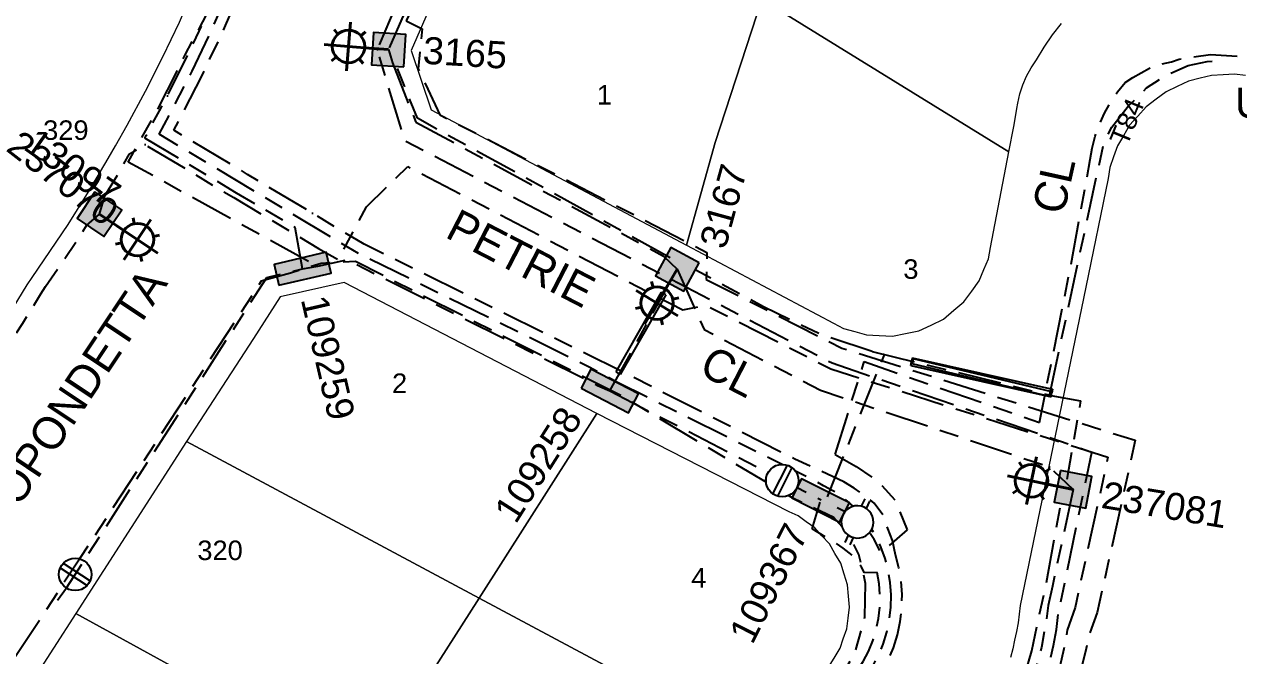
# Model space of a CAD drawing. Header units: metres. Extents: x -1 to 596445, y -2 to 12531291.
# Drawn here: x 297971 to 298083.1, y 6265616.6 to 6265674.9 of the extents above; entities that cross this region are included whole.
import ezdxf
from ezdxf.enums import TextEntityAlignment as Align

# ---------------------------------------------------------------- set-up
doc = ezdxf.new("R2010")
doc.units = ezdxf.units.M
doc.linetypes.add('Cable Exist UG', pattern=[8.2, 4, -1.2, 1.8, -1.2])
doc.layers.get('0').update_dxf_attribs({"color": 6})
doc.layers.add('Cadastre Land Parcels_SP_EXT', color=9, linetype='Continuous', lineweight=5)
for name, color, linetype in [('Equip_LV_EXT', 7, 'Continuous'), ('Equip_SP_SL_EXT', 7, 'Continuous'), ('Mains_HV_EXT', 7, 'Continuous'), ('Mains_LV_EXT', 7, 'Continuous'), ('Mains_SL_EXT', 7, 'Continuous'), ('Notes', 7, 'Continuous'), ('Notes_SP_MISC', 7, 'Continuous'), ('SupportsUG_SP_LV_EXT', 7, 'Continuous'), ('SupportsUG_SP_LV_SL_EXT', 7, 'Continuous'), ('UG_Details_SP_MISC', 7, 'Continuous')]:
    doc.layers.add(name, color=color, linetype=linetype)
doc.styles.add('COLUMN_LABEL', font='arial.ttf')
doc.styles.add('iecARIAL', font='arial.ttf', dxfattribs={"height": 2})
doc.styles.add('ITALICT', font='ITALICT')
doc.styles.add('POLE_LABEL', font='arial.ttf')
doc.styles.get("Standard").update_dxf_attribs({"font": 'arial.ttf'})
doc.linetypes.add('Cable New UG', pattern='A,7,-0.25,["x",Standard,S=2,R=0,X=0.2,Y=-0.8],-2.1', length=9.35)

# ---------------------------------------------------------------- blocks, each defined once
blk = doc.blocks.new('COLUMN_EXT')
blk.add_hatch(color=256).paths.add_polyline_path([(-1.49, 1.48), (-1.49, -1.49), (1.48, -1.49), (1.48, 1.48)])
blk.add_lwpolyline([(-1.49, -1.49), (1.48, -1.49), (1.48, 1.48), (-1.49, 1.48)], close=True)
for tag, height, style, flags, p in [('ASSET_NUM', 2.5, 'COLUMN_LABEL', 8, (2, 2)), ('STRUCTURE_PLANT_NUMBER', 0.2, 'POLE_LABEL', 9, (1.81, 0.03)), ('STREET_CODE', 0.2, 'COLUMN_LABEL', 9, (1.81, -0.2))]:
    blk.add_attdef(tag, text='', height=height, dxfattribs=dict(style=style, flags=flags)).set_placement(p, align=Align.MIDDLE_LEFT)
at = {"flags": 9}
for tag, p in [('COLUMN_TYPE', (1.81, -0.4)), ('OWNED_BY', (1.81, -0.6)), ('STATE', (1.81, -0.8)), ('USAGE', (1.81, -1)), ('LEGEND', (1.81, -1.2)), ('STREETNAME', (1.81, -1.6)), ('SUBURB', (1.81, -1.8)), ('LOCATION', (1.81, -1.4)), ('NOTES', (1.81, -2))]:
    blk.add_attdef(tag, text='', height=0.2, dxfattribs=at).set_placement(p, align=Align.MIDDLE_LEFT)
at = {"flags": 1}
blk.add_attdef('Z', (1.81, -2.35), '', height=0.2, dxfattribs=at)
blk = doc.blocks.new('PILLAR_EXT')
blk.add_hatch(color=256).paths.add_polyline_path([(-2.475, 0.99), (-2.475, -0.99), (2.475, -0.99), (2.475, 0.99)])
blk.add_lwpolyline([(-2.475, -0.99), (2.475, -0.99), (2.475, 0.99), (-2.475, 0.99)], close=True)
at = {"style": 'iecARIAL', "flags": 8}
blk.add_attdef('ASSET_NUM', (1.5, 3.5), '', height=2.5, dxfattribs=at)
for tag, p, flags in [('OWNED_BY', (0, -0.2), 9), ('STATE', (0, -0.4), 9), ('SUPPORT_TYPE', (0, -0.6), 9), ('USAGE', (0, -0.8), 9), ('LEGEND', (0, -1), 9), ('LOCATION', (0, -1.2), 9), ('STREETNAME', (0, -1.8), 9), ('SUBURB', (0, -2), 1), ('NOTES', (0, -1.4), 9), ('PARENT', (0, -1.6), 9)]:
    blk.add_attdef(tag, p, '', height=0.2, dxfattribs=dict(flags=flags))
blk = doc.blocks.new('*U183')
at = {"lineweight": 40}
for p, q in [((-3.88, -1.96), (-3.53, 2.53)), ((-5.04, 1.86), (-4.68, 1.43)), ((-2.14, 1.63), (-2.56, 1.26)), ((-1.46, 0.11), (-5.95, 0.46)), ((0, 0), (-2.21, 0.17)), ((-5.27, -1.05), (-4.84, -0.69)), ((-2.36, -1.28), (-2.73, -0.85))]:
    blk.add_line(p, q, dxfattribs=at)
blk.add_circle((-3.7, 0.29), 1.5, dxfattribs=at)
at = {"style": 'iecARIAL', "flags": 8}
blk.add_attdef('ASSET_NUM', (1.5, 1.5), '', height=2.5, dxfattribs=at)
for tag, p, height, flags in [('CONSTRUCTED_VOLTAGE', (0.98, -0.65), 0.2, 9), ('CONTROL_TYPE', (0.98, -0.85), 0.2, 9), ('LANTERN_PURPOSE', (0.98, -1.05), 0.2, 9), ('LANTERN_TYPE', (0.98, -1.25), 0.2, 9), ('LNUMBER', (2.18, -3.25), 2.5, 8), ('OPERATING_VOLTAGE', (0.98, -1.65), 0.2, 9), ('ORIENTATION', (0.98, -1.85), 0.2, 9), ('OWNED_BY', (0.98, -2.05), 0.2, 9), ('STATE', (0.98, -2.25), 0.2, 9), ('NO_PHASES', (0.98, -1.45), 0.2, 9), ('USAGE', (0.98, -2.45), 0.2, 9), ('CEXIST', (0.98, -2.65), 0.2, 9), ('CNEW', (0.98, -2.85), 0.2, 9), ('CNUMBER', (0.98, -3.05), 0.2, 9), ('CREMOVE', (0.98, -3.25), 0.2, 9), ('CREPLACE', (0.98, -3.45), 0.2, 9), ('LKINGHEIGHT', (0.98, -3.65), 0.2, 9), ('LBRACKET', (0.98, -3.85), 0.2, 9), ('LBRACKETVOCAB', (0.98, -4.05), 0.2, 9), ('LCATEGORY', (0.98, -4.25), 0.2, 9), ('LCHARGE1', (0.98, -4.45), 0.2, 9), ('LCHARGE1PERCENT', (0.98, -4.65), 0.2, 9), ('LCHARGE2', (0.98, -4.85), 0.2, 9), ('LCHARGE2PERCENT', (0.98, -5.05), 0.2, 9), ('LCHARGE3', (0.98, -5.25), 0.2, 9), ('LCHARGE3PERCENT', (0.98, -5.45), 0.2, 9), ('LEXIST', (0.98, -5.65), 0.2, 9), ('LLAMP', (0.98, -5.85), 0.2, 9), ('LLAMPVOCAB', (0.98, -6.05), 0.2, 9), ('LMAST', (0.98, -6.25), 0.2, 9), ('LMASTVOCAB', (0.98, -6.45), 0.2, 9), ('LNEW', (0.98, -6.65), 0.2, 9), ('LANTNUMBER', (0.98, -6.85), 0.2, 9), ('LOUTREACH', (0.98, -7.25), 0.2, 9), ('LOUTREACHVOCAB', (0.98, -7.45), 0.2, 9), ('LRATECODE', (0.98, -7.65), 0.2, 9), ('LREMOVE', (0.98, -7.85), 0.2, 9), ('LREPLACE', (0.98, -8.05), 0.2, 9), ('LTYPE', (0.98, -8.25), 0.2, 9), ('LTYPEVOCAB', (0.98, -8.45), 0.2, 9), ('LEGEND', (0.98, -8.65), 0.2, 9), ('LOCATION', (0.98, -8.85), 0.2, 9), ('NOTES', (0.98, -9.05), 0.2, 9), ('STREETNAME', (0.98, -9.25), 0.2, 9), ('SUBURB', (0.98, -9.45), 0.2, 1)]:
    blk.add_attdef(tag, p, '', height=height, dxfattribs=dict(flags=flags))
blk = doc.blocks.new('*U182')
at = {"lineweight": 40}
for p, q in [((0, 0), (-1.1, -1.84)), ((-2.37, -1.12), (-2.23, -1.67)), ((0.06, -4.28), (-3.8, -1.97)), ((-0.71, -1.19), (-3.02, -5.05)), ((0.13, -2.62), (-0.41, -2.76)), ((-3.87, -3.62), (-3.32, -3.49)), ((-1.37, -5.12), (-1.5, -4.58))]:
    blk.add_line(p, q, dxfattribs=at)
blk.add_circle((-1.87, -3.12), 1.5, dxfattribs=at)
at = {"style": 'iecARIAL', "flags": 8}
blk.add_attdef('ASSET_NUM', (1.5, 1.5), '', height=2.5, dxfattribs=at)
for tag, p, height, flags in [('CONSTRUCTED_VOLTAGE', (0.98, -0.65), 0.2, 9), ('CONTROL_TYPE', (0.98, -0.85), 0.2, 9), ('LANTERN_PURPOSE', (0.98, -1.05), 0.2, 9), ('LANTERN_TYPE', (0.98, -1.25), 0.2, 9), ('LNUMBER', (2.18, -3.25), 2.5, 8), ('OPERATING_VOLTAGE', (0.98, -1.65), 0.2, 9), ('ORIENTATION', (0.98, -1.85), 0.2, 9), ('OWNED_BY', (0.98, -2.05), 0.2, 9), ('STATE', (0.98, -2.25), 0.2, 9), ('NO_PHASES', (0.98, -1.45), 0.2, 9), ('USAGE', (0.98, -2.45), 0.2, 9), ('CEXIST', (0.98, -2.65), 0.2, 9), ('CNEW', (0.98, -2.85), 0.2, 9), ('CNUMBER', (0.98, -3.05), 0.2, 9), ('CREMOVE', (0.98, -3.25), 0.2, 9), ('CREPLACE', (0.98, -3.45), 0.2, 9), ('LKINGHEIGHT', (0.98, -3.65), 0.2, 9), ('LBRACKET', (0.98, -3.85), 0.2, 9), ('LBRACKETVOCAB', (0.98, -4.05), 0.2, 9), ('LCATEGORY', (0.98, -4.25), 0.2, 9), ('LCHARGE1', (0.98, -4.45), 0.2, 9), ('LCHARGE1PERCENT', (0.98, -4.65), 0.2, 9), ('LCHARGE2', (0.98, -4.85), 0.2, 9), ('LCHARGE2PERCENT', (0.98, -5.05), 0.2, 9), ('LCHARGE3', (0.98, -5.25), 0.2, 9), ('LCHARGE3PERCENT', (0.98, -5.45), 0.2, 9), ('LEXIST', (0.98, -5.65), 0.2, 9), ('LLAMP', (0.98, -5.85), 0.2, 9), ('LLAMPVOCAB', (0.98, -6.05), 0.2, 9), ('LMAST', (0.98, -6.25), 0.2, 9), ('LMASTVOCAB', (0.98, -6.45), 0.2, 9), ('LNEW', (0.98, -6.65), 0.2, 9), ('LANTNUMBER', (0.98, -6.85), 0.2, 9), ('LOUTREACH', (0.98, -7.25), 0.2, 9), ('LOUTREACHVOCAB', (0.98, -7.45), 0.2, 9), ('LRATECODE', (0.98, -7.65), 0.2, 9), ('LREMOVE', (0.98, -7.85), 0.2, 9), ('LREPLACE', (0.98, -8.05), 0.2, 9), ('LTYPE', (0.98, -8.25), 0.2, 9), ('LTYPEVOCAB', (0.98, -8.45), 0.2, 9), ('LEGEND', (0.98, -8.65), 0.2, 9), ('LOCATION', (0.98, -8.85), 0.2, 9), ('NOTES', (0.98, -9.05), 0.2, 9), ('STREETNAME', (0.98, -9.25), 0.2, 9), ('SUBURB', (0.98, -9.45), 0.2, 1)]:
    blk.add_attdef(tag, p, '', height=height, dxfattribs=dict(flags=flags))
blk = doc.blocks.new('*U176')
at = {"lineweight": 40}
for p, q in [((0, 0), (-0.03, -2.43)), ((-0.02, -1.68), (-0.07, -6.18)), ((-1.49, -2.45), (-1.09, -2.85)), ((1.43, -2.49), (1.03, -2.88)), ((2.2, -3.95), (-2.3, -3.9)), ((-1.52, -5.37), (-1.12, -4.98)), ((1.39, -5.4), (1, -5))]:
    blk.add_line(p, q, dxfattribs=at)
blk.add_circle((-0.05, -3.93), 1.5, dxfattribs=at)
at = {"style": 'iecARIAL', "flags": 8}
blk.add_attdef('ASSET_NUM', (1.5, 1.5), '', height=2.5, dxfattribs=at)
for tag, p, height, flags in [('CONSTRUCTED_VOLTAGE', (0.98, -0.65), 0.2, 9), ('CONTROL_TYPE', (0.98, -0.85), 0.2, 9), ('LANTERN_PURPOSE', (0.98, -1.05), 0.2, 9), ('LANTERN_TYPE', (0.98, -1.25), 0.2, 9), ('LNUMBER', (2.18, -3.25), 2.5, 8), ('OPERATING_VOLTAGE', (0.98, -1.65), 0.2, 9), ('ORIENTATION', (0.98, -1.85), 0.2, 9), ('OWNED_BY', (0.98, -2.05), 0.2, 9), ('STATE', (0.98, -2.25), 0.2, 9), ('NO_PHASES', (0.98, -1.45), 0.2, 9), ('USAGE', (0.98, -2.45), 0.2, 9), ('CEXIST', (0.98, -2.65), 0.2, 9), ('CNEW', (0.98, -2.85), 0.2, 9), ('CNUMBER', (0.98, -3.05), 0.2, 9), ('CREMOVE', (0.98, -3.25), 0.2, 9), ('CREPLACE', (0.98, -3.45), 0.2, 9), ('LKINGHEIGHT', (0.98, -3.65), 0.2, 9), ('LBRACKET', (0.98, -3.85), 0.2, 9), ('LBRACKETVOCAB', (0.98, -4.05), 0.2, 9), ('LCATEGORY', (0.98, -4.25), 0.2, 9), ('LCHARGE1', (0.98, -4.45), 0.2, 9), ('LCHARGE1PERCENT', (0.98, -4.65), 0.2, 9), ('LCHARGE2', (0.98, -4.85), 0.2, 9), ('LCHARGE2PERCENT', (0.98, -5.05), 0.2, 9), ('LCHARGE3', (0.98, -5.25), 0.2, 9), ('LCHARGE3PERCENT', (0.98, -5.45), 0.2, 9), ('LEXIST', (0.98, -5.65), 0.2, 9), ('LLAMP', (0.98, -5.85), 0.2, 9), ('LLAMPVOCAB', (0.98, -6.05), 0.2, 9), ('LMAST', (0.98, -6.25), 0.2, 9), ('LMASTVOCAB', (0.98, -6.45), 0.2, 9), ('LNEW', (0.98, -6.65), 0.2, 9), ('LANTNUMBER', (0.98, -6.85), 0.2, 9), ('LOUTREACH', (0.98, -7.25), 0.2, 9), ('LOUTREACHVOCAB', (0.98, -7.45), 0.2, 9), ('LRATECODE', (0.98, -7.65), 0.2, 9), ('LREMOVE', (0.98, -7.85), 0.2, 9), ('LREPLACE', (0.98, -8.05), 0.2, 9), ('LTYPE', (0.98, -8.25), 0.2, 9), ('LTYPEVOCAB', (0.98, -8.45), 0.2, 9), ('LEGEND', (0.98, -8.65), 0.2, 9), ('LOCATION', (0.98, -8.85), 0.2, 9), ('NOTES', (0.98, -9.05), 0.2, 9), ('STREETNAME', (0.98, -9.25), 0.2, 9), ('SUBURB', (0.98, -9.45), 0.2, 1)]:
    blk.add_attdef(tag, p, '', height=height, dxfattribs=dict(flags=flags))
blk = doc.blocks.new('SL_LANTERN_EXT')
at = {"lineweight": 40}
for p, q in [((-1.46, 5.68), (-1.06, 5.28)), ((0, 1.97), (0, 6.47)), ((1.46, 5.68), (1.06, 5.28)), ((-2.25, 4.22), (2.25, 4.22)), ((-1.46, 2.76), (-1.06, 3.16)), ((0, 0), (0, 2.72)), ((1.46, 2.76), (1.06, 3.16))]:
    blk.add_line(p, q, dxfattribs=at)
blk.add_circle((0, 4.22), 1.5, dxfattribs=at)
at = {"style": 'iecARIAL', "flags": 8}
blk.add_attdef('ASSET_NUM', (1.5, 1.5), '', height=2.5, dxfattribs=at)
for tag, p, height, flags in [('CONSTRUCTED_VOLTAGE', (0.98, -0.65), 0.2, 9), ('CONTROL_TYPE', (0.98, -0.85), 0.2, 9), ('LANTERN_PURPOSE', (0.98, -1.05), 0.2, 9), ('LANTERN_TYPE', (0.98, -1.25), 0.2, 9), ('LNUMBER', (2.18, -3.25), 2.5, 8), ('OPERATING_VOLTAGE', (0.98, -1.65), 0.2, 9), ('ORIENTATION', (0.98, -1.85), 0.2, 9), ('OWNED_BY', (0.98, -2.05), 0.2, 9), ('STATE', (0.98, -2.25), 0.2, 9), ('NO_PHASES', (0.98, -1.45), 0.2, 9), ('USAGE', (0.98, -2.45), 0.2, 9), ('CEXIST', (0.98, -2.65), 0.2, 9), ('CNEW', (0.98, -2.85), 0.2, 9), ('CNUMBER', (0.98, -3.05), 0.2, 9), ('CREMOVE', (0.98, -3.25), 0.2, 9), ('CREPLACE', (0.98, -3.45), 0.2, 9), ('LKINGHEIGHT', (0.98, -3.65), 0.2, 9), ('LBRACKET', (0.98, -3.85), 0.2, 9), ('LBRACKETVOCAB', (0.98, -4.05), 0.2, 9), ('LCATEGORY', (0.98, -4.25), 0.2, 9), ('LCHARGE1', (0.98, -4.45), 0.2, 9), ('LCHARGE1PERCENT', (0.98, -4.65), 0.2, 9), ('LCHARGE2', (0.98, -4.85), 0.2, 9), ('LCHARGE2PERCENT', (0.98, -5.05), 0.2, 9), ('LCHARGE3', (0.98, -5.25), 0.2, 9), ('LCHARGE3PERCENT', (0.98, -5.45), 0.2, 9), ('LEXIST', (0.98, -5.65), 0.2, 9), ('LLAMP', (0.98, -5.85), 0.2, 9), ('LLAMPVOCAB', (0.98, -6.05), 0.2, 9), ('LMAST', (0.98, -6.25), 0.2, 9), ('LMASTVOCAB', (0.98, -6.45), 0.2, 9), ('LNEW', (0.98, -6.65), 0.2, 9), ('LANTNUMBER', (0.98, -6.85), 0.2, 9), ('LOUTREACH', (0.98, -7.25), 0.2, 9), ('LOUTREACHVOCAB', (0.98, -7.45), 0.2, 9), ('LRATECODE', (0.98, -7.65), 0.2, 9), ('LREMOVE', (0.98, -7.85), 0.2, 9), ('LREPLACE', (0.98, -8.05), 0.2, 9), ('LTYPE', (0.98, -8.25), 0.2, 9), ('LTYPEVOCAB', (0.98, -8.45), 0.2, 9), ('LEGEND', (0.98, -8.65), 0.2, 9), ('LOCATION', (0.98, -8.85), 0.2, 9), ('NOTES', (0.98, -9.05), 0.2, 9), ('STREETNAME', (0.98, -9.25), 0.2, 9), ('SUBURB', (0.98, -9.45), 0.2, 1)]:
    blk.add_attdef(tag, p, '', height=height, dxfattribs=dict(flags=flags))
blk = doc.blocks.new('LV_UG_LINKS_OPEN_EXT')
blk.add_wipeout([(-0.25, 1.47), (-0.43, 1.43), (-0.61, 1.36), (-0.77, 1.28), (-0.93, 1.17), (-1.07, 1.05), (-1.19, 0.9), (-1.29, 0.75), (-1.38, 0.58), (-1.44, 0.4), (-1.48, 0.22), (-1.49, 0.03), (-1.49, -0.16), (-1.45, -0.34), (-1.4, -0.52), (-1.32, -0.69), (-1.23, -0.85), (-1.11, -1), (-0.98, -1.13), (-0.83, -1.24), (-0.66, -1.34), (-0.49, -1.41), (-0.31, -1.46), (-0.13, -1.49), (0.06, -1.49), (0.25, -1.47), (0.43, -1.43), (0.61, -1.36), (0.77, -1.28), (0.93, -1.17), (1.07, -1.05), (1.19, -0.9), (1.29, -0.75), (1.38, -0.58), (1.44, -0.4), (1.48, -0.22), (1.49, -0.03), (1.49, 0.16), (1.45, 0.34), (1.4, 0.52), (1.32, 0.69), (1.23, 0.85), (1.11, 1), (0.98, 1.13), (0.83, 1.24), (0.66, 1.34), (0.49, 1.41), (0.31, 1.46), (0.13, 1.49), (-0.06, 1.49)])
for p, q in [((-0.25, 1.47), (-0.25, 2.22)), ((0.25, 1.47), (0.25, 2.22)), ((-0.25, -1.47), (-0.25, -2.22)), ((0.25, -1.47), (0.25, -2.22))]:
    blk.add_line(p, q)
blk.add_lwpolyline([(0, -1.49, 1), (0, 1.49, 1)], format="xyb", close=True)
at = {"flags": 9}
for tag, p in [('ACTUAL_STATUS', (0, 0)), ('CONSTRUCTED_VOLTAGE', (0, -0.2)), ('OPERATING_VOLTAGE', (0, -0.6)), ('ORIENTATION', (0, -0.8)), ('STATE', (0, -1)), ('SWITCH_TYPE', (0, -1.2)), ('NO_PHASES', (0, -0.4)), ('USAGE', (0, -1.4)), ('NOTES', (0, -1.6))]:
    blk.add_attdef(tag, text='', height=0.2, dxfattribs=at).set_placement(p, align=Align.MIDDLE_LEFT)
at = {"flags": 1}
blk.add_attdef('Z', (0, 0), '', height=0.2, dxfattribs=at)
blk = doc.blocks.new('LV_UG_LINKS_CLOSED_EXT')
blk.add_wipeout([(-1.06, 1.06), (-1.18, 0.92), (-1.29, 0.76), (-1.37, 0.59), (-1.43, 0.42), (-1.48, 0.23), (-1.49, 0.05), (-1.49, -0.14), (-1.46, -0.33), (-1.41, -0.51), (-1.33, -0.68), (-1.24, -0.84), (-1.12, -0.99), (-0.99, -1.12), (-0.84, -1.24), (-0.68, -1.33), (-0.51, -1.41), (-0.33, -1.46), (-0.14, -1.49), (0.05, -1.49), (0.23, -1.48), (0.42, -1.43), (0.59, -1.37), (0.76, -1.29), (0.92, -1.18), (1.06, -1.06), (1.18, -0.92), (1.29, -0.76), (1.37, -0.59), (1.43, -0.42), (1.48, -0.23), (1.49, -0.05), (1.49, 0.14), (1.46, 0.33), (1.41, 0.51), (1.33, 0.68), (1.24, 0.84), (1.12, 0.99), (0.99, 1.12), (0.84, 1.24), (0.68, 1.33), (0.51, 1.41), (0.33, 1.46), (0.14, 1.49), (-0.05, 1.49), (-0.23, 1.48), (-0.42, 1.43), (-0.59, 1.37), (-0.76, 1.29), (-0.92, 1.18)])
for p, q in [((-0.25, -1.48), (-0.25, 1.48)), ((0.25, -1.48), (0.25, 1.48))]:
    blk.add_line(p, q)
blk.add_circle((0, 0), 1.5)
at = {"flags": 9}
for tag, p in [('ACTUAL_STATUS', (0, 0)), ('CONSTRUCTED_VOLTAGE', (0, -0.2)), ('OPERATING_VOLTAGE', (0, -0.6)), ('ORIENTATION', (0, -0.8)), ('STATE', (0, -1)), ('SWITCH_TYPE', (0, -1.2)), ('NO_PHASES', (0, -0.4)), ('USAGE', (0, -1.4)), ('NOTES', (0, -1.6))]:
    blk.add_attdef(tag, text='', height=0.2, dxfattribs=at).set_placement(p, align=Align.MIDDLE_LEFT)
at = {"flags": 1}
blk.add_attdef('Z', (0, 0), '', height=0.2, dxfattribs=at)

msp = doc.modelspace()

# ---------------------------------------------------------------- linework, layer by layer
at = {"layer": 'Cadastre Land Parcels_SP_EXT', "linetype": 'Continuous'}
for points in [[(297970.36, 6265649.43), (297971.22, 6265650.84), (297971.68, 6265651.52), (297975.01, 6265656.42), (297976.89, 6265659.44), (297978.71, 6265662.49), (297979.39, 6265663.68), (297980.46, 6265665.58), (297982.15, 6265668.71), (297983.76, 6265671.88), (297985.3, 6265675.09), (297985.58, 6265675.72), (297955.4, 6265698.06), (297950.14, 6265666.8), (297947.66, 6265663.67), (297969.57, 6265648.12), (297970.36, 6265649.43)], [(298034.76, 6265663.99), (298039.08, 6265677.22), (298017.52, 6265679.96), (298010.38, 6265681.32), (298009.74, 6265679.68), (298008.25, 6265676.07), (298006.68, 6265672.48), (298008.54, 6265666.98), (298032.12, 6265654.5), (298034.76, 6265663.99)], [(298052.32, 6265646.35), (298053.56, 6265646.59), (298054.7, 6265647.14), (298055.83, 6265647.69), (298056.8, 6265648.5), (298057.73, 6265649.28), (298058.45, 6265650.27), (298059.12, 6265651.21), (298059.58, 6265652.27), (298059.99, 6265653.24), (298060.19, 6265654.28), (298061.87, 6265663.12), (298039.08, 6265677.22), (298034.76, 6265663.99), (298032.12, 6265654.5), (298045.68, 6265647.31), (298046.62, 6265646.82), (298047.64, 6265646.53), (298048.74, 6265646.22), (298049.9, 6265646.16), (298051.12, 6265646.11), (298052.32, 6265646.35)], [(298023.84, 6265638.98), (298000.5, 6265651.05), (297994.59, 6265649.75), (297992.14, 6265645.91), (297985.95, 6265636.38), (298012.97, 6265621.95), (298023.84, 6265638.98)], [(298045.83, 6265616.54), (298046.29, 6265617.33), (298046.59, 6265618.19), (298046.91, 6265619.11), (298047.04, 6265620.08), (298047.16, 6265621.1), (298047.08, 6265622.12), (298046.99, 6265623.16), (298046.67, 6265624.16), (298046.35, 6265625.16), (298045.82, 6265626.06), (298045.31, 6265626.95), (298044.62, 6265627.7), (298043.96, 6265628.42), (298043.17, 6265628.99), (298042.43, 6265629.52), (298041.6, 6265629.91), (298023.84, 6265638.98), (298012.97, 6265621.95), (298040.13, 6265607.41), (298045.83, 6265616.54)], [(298012.97, 6265621.95), (297985.95, 6265636.38), (297975.71, 6265620.52), (298002.63, 6265605.77), (298012.97, 6265621.95)], [(298038.21, 6265604.31), (298040.13, 6265607.41), (298012.97, 6265621.95), (298002.63, 6265605.77), (298030.04, 6265591.23), (298038.21, 6265604.31)], [(298002.63, 6265605.77), (297975.71, 6265620.52), (297965.37, 6265604.52), (297992.37, 6265589.67), (298002.63, 6265605.77)]]:
    msp.add_lwpolyline(points, close=True, dxfattribs=at)
for points in [[(298039.08, 6265677.22), (298061.87, 6265663.12), (298062.32, 6265665.45), (298062.32, 6265665.45), (298062.55, 6265666.72), (298062.61, 6265667.12), (298062.69, 6265667.6), (298062.89, 6265668.46), (298063.17, 6265669.29), (298063.52, 6265670.1), (298063.95, 6265670.87), (298064.44, 6265671.61), (298065.15, 6265672.78), (298065.92, 6265673.9), (298066.74, 6265674.97)], [(298083.72, 6265670.16), (298082.71, 6265670.29), (298081.68, 6265670.23), (298080.6, 6265670.17), (298079.54, 6265669.91), (298078.45, 6265669.64), (298077.43, 6265669.16), (298076.39, 6265668.66), (298075.47, 6265667.97), (298074.54, 6265667.28), (298073.78, 6265666.42), (298073.03, 6265665.58), (298072.46, 6265664.61), (298071.91, 6265663.67), (298071.55, 6265662.65), (298071.2, 6265661.68), (298071.04, 6265660.67), (298068.97, 6265650.62), (298062.93, 6265621.26), (298062.84, 6265620.45), (298062.72, 6265619.65), (298062.59, 6265618.85), (298062.41, 6265618.06), (298062.23, 6265617.26), (298062.02, 6265616.47)]]:
    msp.add_lwpolyline(points, dxfattribs=at)
at = {"layer": 'Mains_HV_EXT', "linetype": 'Cable Exist UG', "flags": 128}
for points in [[(298044.91, 6265582.96), (298047.68, 6265586.93), (298047.68, 6265586.93), (298035.48, 6265594.59), (298035.48, 6265594.59), (298040.77, 6265602.68), (298043.15, 6265606.21), (298044.43, 6265608.14), (298044.43, 6265608.14), (298049.28, 6265615.59), (298049.82, 6265616.6), (298050.26, 6265617.68), (298050.6, 6265618.79), (298050.84, 6265619.92), (298050.97, 6265621.08), (298051, 6265622.24), (298050.92, 6265623.39), (298050.74, 6265624.52), (298050.44, 6265625.61), (298050.05, 6265626.67), (298049.56, 6265627.7), (298048.97, 6265628.66), (298048.29, 6265629.56), (298047.52, 6265630.39), (298046.67, 6265631.13), (298045.75, 6265631.77), (298044.75, 6265632.3), (298043.88, 6265632.8), (298025.73, 6265641.85), (298023.18, 6265643.23), (298023.18, 6265643.23), (298001.87, 6265653.71), (297983.41, 6265664.74), (297983.41, 6265664.74), (297984.8, 6265667.33), (297986.45, 6265670.55), (297988.02, 6265673.82), (297988.32, 6265674.48), (297990.13, 6265678.58), (297990.13, 6265678.58), (297990.93, 6265680.45), (297992.28, 6265683.81), (297993.55, 6265687.2), (297994.74, 6265690.62), (297995.86, 6265694.07), (297996.9, 6265697.54), (297997.86, 6265701.03), (297998.74, 6265704.54), (297999.55, 6265708.07), (298000.28, 6265711.62), (298000.91, 6265715.14), (298004.36, 6265733.41), (298005.95, 6265742.53)], [(298045.64, 6265582.06), (298049.51, 6265587.35), (298049.51, 6265587.35), (298048.66, 6265588.34), (298060.75, 6265605.4), (298062.05, 6265607.4), (298062.61, 6265608.43), (298063.1, 6265609.33), (298063.67, 6265610.5), (298064.25, 6265611.85), (298064.76, 6265613.29), (298065.25, 6265614.69), (298065.66, 6265616.12), (298066, 6265617.57), (298066.26, 6265619.04), (298066.48, 6265620.72), (298069.54, 6265635.39), (298045.56, 6265643.61), (298045.56, 6265643.61), (298006.09, 6265664.13), (298003.57, 6265672.56), (298003.57, 6265672.56), (298005.49, 6265677.09), (298006.93, 6265680.63), (298008.29, 6265684.18), (298009.56, 6265687.72), (298010.77, 6265691.29), (298011.9, 6265694.88), (298012.96, 6265698.5), (298013.94, 6265702.15), (298014.85, 6265705.89), (298015.69, 6265709.65), (298016.43, 6265713.49), (298020.26, 6265732.84), (298021.48, 6265742.08)]]:
    msp.add_lwpolyline(points, dxfattribs=at)
at = {"layer": 'Mains_LV_EXT', "linetype": 'Cable Exist UG', "flags": 128}
for points in [[(297996.66, 6265652.33), (297995.97, 6265656.14), (297995.97, 6265656.14), (297990.56, 6265659.32), (297982.09, 6265664.39), (297982.22, 6265664.62), (297983.43, 6265666.89), (297984.18, 6265668.3), (297984.18, 6265668.3), (297985.55, 6265671), (297987.11, 6265674.24), (297987.4, 6265674.89), (297987.93, 6265676.06), (297987.93, 6265676.06), (297988.59, 6265677.52), (297990.01, 6265680.83), (297990.21, 6265681.33), (297990.54, 6265682.16)], [(298048.33, 6265568.24), (298047.52, 6265570.79), (298055.68, 6265582.89), (298055.68, 6265582.89), (298049.38, 6265587.08), (298047.73, 6265588.06), (298047.73, 6265588.06), (298036.87, 6265594.54), (298038.99, 6265597.93), (298040.93, 6265601.05), (298040.93, 6265601.05), (298041.64, 6265602.17), (298044.02, 6265605.68), (298046.15, 6265608.93), (298046.15, 6265608.93), (298050.15, 6265615.09), (298050.73, 6265616.18), (298051.21, 6265617.35), (298051.58, 6265618.55), (298051.84, 6265619.78), (298051.99, 6265621.02), (298052.02, 6265622.28), (298051.93, 6265623.53), (298051.73, 6265624.75), (298051.42, 6265625.93), (298051.12, 6265627.26), (298050.7, 6265628.35), (298050.28, 6265629.55), (298049.45, 6265630.71), (298048.55, 6265631.4), (298047.6, 6265632.08), (298046.65, 6265632.67), (298042.12, 6265634.76), (298042.12, 6265634.76), (298026.25, 6265642.79), (298002.33, 6265654.6), (297997.58, 6265657.45), (297997.58, 6265657.45), (297991.58, 6265661.04), (297984.76, 6265665.12), (297985.69, 6265666.86), (297987.34, 6265670.11), (297988.92, 6265673.4), (297989.23, 6265674.07), (297991.37, 6265679), (297990.54, 6265682.16)], [(298045.83, 6265635.2), (298048.52, 6265643.76), (298048.52, 6265643.76), (298064.69, 6265638.14), (298064.69, 6265638.14), (298067.54, 6265652.28), (298069.39, 6265662.42), (298069.56, 6265663.45), (298069.85, 6265664.56), (298070.23, 6265665.64), (298070.7, 6265666.69), (298071.26, 6265667.7), (298071.91, 6265668.65), (298072.63, 6265669.53), (298073.33, 6265669.98), (298074.86, 6265670.85), (298075.44, 6265671.11), (298076.88, 6265671.43), (298077.6, 6265671.66), (298078.01, 6265671.73), (298078.36, 6265671.78), (298078.64, 6265671.83), (298078.76, 6265671.87), (298080.5, 6265672.09), (298083.96, 6265671.9), (298084.21, 6265674.85)], [(297996.66, 6265652.33), (297998.06, 6265652.56), (297998.06, 6265652.56), (298000.77, 6265653.16), (298023.89, 6265641.57), (298025.02, 6265641.06)], [(298045.83, 6265635.2), (298047.77, 6265634.08), (298049.7, 6265632.8), (298051.39, 6265630.96), (298052.49, 6265628.23), (298050.06, 6265626.15), (298049.43, 6265627.34), (298048.86, 6265628.23), (298048.07, 6265629.07), (298047.37, 6265629.53), (298046.71, 6265629.93), (298046.03, 6265630.28)], [(298040.71, 6265565.83), (298040.23, 6265567.46), (298050.96, 6265583.09), (298050.96, 6265583.09), (298033.99, 6265593.74), (298033.99, 6265593.74), (298039.88, 6265603.17), (298042.27, 6265606.71), (298043.61, 6265608.74), (298043.61, 6265608.74), (298048.41, 6265616.08), (298048.9, 6265617.02), (298049.31, 6265618.01), (298049.62, 6265619.03), (298049.83, 6265620.07), (298049.95, 6265621.13), (298049.97, 6265622.21), (298049.9, 6265623.27), (298049.73, 6265624.29), (298048.54, 6265624.26), (298048.27, 6265624.8), (298047.94, 6265625.31), (298047.45, 6265625.88), (298046.57, 6265626.56), (298045.73, 6265627.13), (298043.7, 6265628.32), (298044.53, 6265631.01)]]:
    msp.add_lwpolyline(points, dxfattribs=at)
at = {"layer": 'Mains_LV_EXT', "linetype": 'Cable Exist UG'}
for points in [[(297990.54, 6265682.16), (298006.26, 6265676.37), (298006.26, 6265676.37), (298004.6, 6265672.55)], [(298025.02, 6265641.06), (298031.26, 6265652.28)], [(298025.02, 6265641.06), (298044.53, 6265631.01)]]:
    msp.add_lwpolyline(points, dxfattribs=at)
at = {"layer": 'Mains_SL_EXT', "linetype": 'Cable Exist UG', "flags": 128}
for points in [[(298014.31, 6265699.81), (298014.23, 6265697.69), (298014.23, 6265697.69), (298013.35, 6265694.46), (298012.21, 6265690.86), (298010.99, 6265687.27), (298009.71, 6265683.7), (298008.34, 6265680.14), (298006.87, 6265676.55), (298006.21, 6265675.22), (298007.7, 6265674.46), (298007.34, 6265670.77), (298008.23, 6265668.9), (298008.23, 6265668.9), (298009.34, 6265666.54), (298034, 6265653.84), (298033.93, 6265651.35), (298046.44, 6265645.01), (298073.55, 6265636.5), (298073.55, 6265636.5), (298070.04, 6265620.61), (298069.34, 6265618.7), (298068.94, 6265617.02), (298068.51, 6265615.21), (298068, 6265613.44), (298067.63, 6265612.23), (298067.17, 6265611.04), (298066.72, 6265609.92), (298065.96, 6265608.25), (298065.49, 6265607.36), (298064.89, 6265606.2), (298063.69, 6265604.39), (298049.41, 6265583.5), (298041.73, 6265577.45)], [(297958.99, 6265628.04), (297959.63, 6265629.96), (297959.63, 6265629.96), (297964.7, 6265637.87), (297970.84, 6265647.32), (297971.65, 6265648.65), (297972.48, 6265650.03), (297972.92, 6265650.68), (297976.27, 6265655.6), (297976.71, 6265656.32), (297977.9, 6265657.36)], [(298031.26, 6265652.28), (298033.74, 6265646.73), (298033.74, 6265646.73), (298044.47, 6265641.14), (298065.63, 6265634.04), (298065.63, 6265634.04), (298067.81, 6265631.97)], [(298067.81, 6265631.97), (298066.71, 6265626.81), (298066.71, 6265626.81), (298065.9, 6265623.03), (298065.52, 6265621.25), (298065.22, 6265619.21), (298064.88, 6265617.39), (298064.35, 6265615.32), (298063.76, 6265613.47), (298063.08, 6265611.72), (298062.35, 6265610.03), (298061.41, 6265608.2), (298059.61, 6265605.49), (298059.61, 6265605.49), (298052.49, 6265595.35), (298046.2, 6265585.92), (298046.2, 6265585.92), (298033.27, 6265593.52), (298033.27, 6265593.52), (298032.51, 6265592.32), (298031.89, 6265590.41)]]:
    msp.add_lwpolyline(points, dxfattribs=at)
at = {"layer": 'Mains_SL_EXT', "linetype": 'Cable Exist UG'}
msp.add_lwpolyline([(298004.6, 6265672.55), (298004.95, 6265671.33), (298004.95, 6265671.33), (298007.1, 6265665.87), (298029.99, 6265653.5), (298031.26, 6265652.28)], dxfattribs=at)
at = {"layer": 'UG_Details_SP_MISC'}
for p, q in [((298029.78, 6265650.16), (298025.57, 6265642.81)), ((298030.2, 6265649.92), (298025.99, 6265642.57)), ((298029.78, 6265650.16), (298029.99, 6265650.04)), ((298030.2, 6265649.92), (298029.99, 6265650.04)), ((298052.81, 6265643.4), (298052.88, 6265643.75)), ((298052.96, 6265644.1), (298052.88, 6265643.75)), ((298052.94, 6265643.55), (298053, 6265643.78)), ((298052.96, 6265644.1), (298065.92, 6265641.22)), ((298053.05, 6265644.01), (298053, 6265643.78)), ((298065.85, 6265640.96), (298053.05, 6265644.01)), ((298025.57, 6265642.81), (298025.78, 6265642.69)), ((298025.99, 6265642.57), (298025.78, 6265642.69)), ((298052.81, 6265643.4), (298065.77, 6265640.52)), ((298065.74, 6265640.5), (298052.94, 6265643.55)), ((298065.74, 6265640.5), (298065.79, 6265640.73)), ((298065.77, 6265640.52), (298065.85, 6265640.87)), ((298065.85, 6265640.96), (298065.79, 6265640.73)), ((298065.92, 6265641.22), (298065.85, 6265640.87))]:
    msp.add_line(p, q, dxfattribs=at)
at = {"layer": 'UG_Details_SP_MISC', "color": 7, "linetype": 'Cable Exist UG', "flags": 128}
for points in [[(297997.19, 6265653), (297980.55, 6265662.18), (297983.07, 6265666.64), (297985.82, 6265672.06), (297988.28, 6265676.7), (297989.63, 6265680.35), (297992.81, 6265688.49), (297996.02, 6265699.64), (297998.27, 6265707.68)], [(298030.61, 6265653.35), (298007.26, 6265666.21), (298005.16, 6265671.48)], [(298065.65, 6265640.77), (298070.64, 6265663.9), (298071.37, 6265665.4), (298072.9, 6265667.32), (298074.6, 6265669.01), (298076.5, 6265670.25), (298078.44, 6265671.09), (298080.19, 6265671.44), (298080.89, 6265671.49)], [(298049.25, 6265644.71), (298044.49, 6265646.26), (298039.21, 6265648.83), (298032.92, 6265652.23)], [(298049.25, 6265644.71), (298065.76, 6265640.65), (298068.49, 6265640.14), (298067.24, 6265632.87)], [(298045.12, 6265631.29), (298050.41, 6265644.47)], [(298050.85, 6265594.46), (298057.54, 6265603.81), (298061.12, 6265609.37), (298063.01, 6265613.76), (298064, 6265617.09), (298065.35, 6265623.39), (298066.68, 6265630.7)]]:
    msp.add_lwpolyline(points, dxfattribs=at)

# ---------------------------------------------------------------- block references
at = {"layer": 'Equip_SP_SL_EXT'}
for name, p in [('*U183', (298004.6, 6265672.55)), ('*U182', (298031.26, 6265652.28))]:
    msp.add_blockref(name, p, dxfattribs=at)
ref = msp.add_blockref('SL_LANTERN_EXT', (297977.9, 6265657.36), dxfattribs=dict(at, rotation=236.2904270003959))
ref.add_attrib('ASSET_NUM', '13097', dxfattribs={"layer": '0', "height": 2.5, "rotation": 324.817, "style": 'iecARIAL'}).set_placement((297979.4, 6265658.86), align=Align.MIDDLE_RIGHT)
at = {"layer": 'Equip_SP_SL_EXT', "rotation": 258.9978625204119}
msp.add_blockref('*U176', (298067.81, 6265631.97), dxfattribs=at)
at = {"layer": 'SupportsUG_SP_LV_EXT'}
ref = msp.add_blockref('PILLAR_EXT', (297996.66, 6265652.33), dxfattribs=dict(at, rotation=13.01972939406411))
ref.add_attrib('ASSET_NUM', '109259', dxfattribs={"layer": '0', "height": 2.5, "rotation": 283.0197, "style": 'iecARIAL'}).set_placement((297997.7, 6265649.8), align=Align.MIDDLE_LEFT)
ref = msp.add_blockref('PILLAR_EXT', (298025.02, 6265641.06), dxfattribs=dict(at, rotation=332.6155024097497))
ref.add_attrib('ASSET_NUM', '109258', dxfattribs={"layer": '0', "height": 2.5, "rotation": 57.5599, "style": 'iecARIAL'}).set_placement((298021.53, 6265639.19), align=Align.MIDDLE_RIGHT)
ref = msp.add_blockref('PILLAR_EXT', (298044.49, 6265630.96), dxfattribs=dict(at, rotation=153.1594904130078))
ref.add_attrib('ASSET_NUM', '109367', dxfattribs={"layer": '0', "height": 2.5, "rotation": 63.1595, "style": 'iecARIAL'}).set_placement((298042.33, 6265628.52), align=Align.MIDDLE_RIGHT)
at = {"layer": 'SupportsUG_SP_LV_SL_EXT'}
ref = msp.add_blockref('COLUMN_EXT', (298004.6, 6265672.55), dxfattribs=dict(at, rotation=86.5078053243581))
ref.add_attrib('ASSET_NUM', '3165', dxfattribs={"layer": '0', "height": 2.5, "rotation": 356.4713, "style": 'COLUMN_LABEL'}).set_placement((298007.86, 6265673.75), align=Align.TOP_LEFT)
ref = msp.add_blockref('COLUMN_EXT', (297977.9, 6265657.36), dxfattribs=dict(at, rotation=236.2904270003959))
ref.add_attrib('ASSET_NUM', '237070', dxfattribs={"layer": '0', "height": 2.5, "rotation": 322.151, "style": 'COLUMN_LABEL'}).set_placement((297979.9, 6265658.11), align=Align.TOP_RIGHT)
ref = msp.add_blockref('COLUMN_EXT', (298031.26, 6265652.28), dxfattribs=dict(at, rotation=151.6431704627217))
ref.add_attrib('ASSET_NUM', '3167', dxfattribs={"layer": '0', "height": 2.5, "rotation": 74.6538, "style": 'COLUMN_LABEL'}).set_placement((298033.28, 6265654.69), align=Align.TOP_LEFT)
ref = msp.add_blockref('COLUMN_EXT', (298067.81, 6265631.97), dxfattribs=dict(at, rotation=258.9978625204119))
ref.add_attrib('ASSET_NUM', '237081', dxfattribs={"layer": '0', "height": 2.5, "rotation": 350.5559, "style": 'COLUMN_LABEL'}).set_placement((298070.72, 6265632.75), align=Align.TOP_LEFT)

# ---------------------------------------------------------------- texts
at = {"layer": 'Cadastre Land Parcels_SP_EXT'}
for s, p in [('1', (298023.83, 6265667.48)), ('329', (297972.7, 6265664.22)), ('3', (298052.13, 6265651.4)), ('2', (298004.92, 6265640.87)), ('320', (297986.94, 6265625.45)), ('4', (298032.54, 6265622.92))]:
    msp.add_text(s, height=1.8, dxfattribs=at).set_placement(p)
at = {"layer": 'Mains_LV_EXT'}
msp.add_text('T84', height=1.8, rotation=67.6469, dxfattribs=at).set_placement((298072.79, 6265663.56))
at = {"layer": 'Notes', "char_height": 3, "attachment_point": 5, "style": 'ITALICT'}
for s, insert, rotation in [('{\\fStylus BT|b0|i0|c0|p34; CL            }', (298065.93, 6265659.5), 77.5474), ('{\\fStylus BT|b0|i0|c0|p34;PETRIE             }', (298016.84, 6265653.3), 332.6999), ('{\\fStylus BT|b0|i0|c0|p34;POPONDETTA            }', (297975.39, 6265640.33), 56.3107), ('{\\fStylus BT|b0|i0|c0|p34; CL            }', (298035.59, 6265643.08), 332.6999)]:
    msp.add_mtext(s, dxfattribs=dict(at, insert=insert, rotation=rotation))
at = {"layer": 'Notes_SP_MISC', "color": 2, "linetype": 'Cable New UG', "insert": (298082.75, 6265669.05), "char_height": 2.8, "attachment_point": 1, "style": 'iecARIAL'}
msp.add_mtext_dynamic_manual_height_columns('U', width=12.8604, gutter_width=10, heights=[2.8], dxfattribs=at)

# ---------------------------------------------------------------- next in the draw order: block references
at = {"layer": 'Equip_LV_EXT', "rotation": 236.5844075227235}
msp.add_blockref('LV_UG_LINKS_CLOSED_EXT', (297975.66, 6265624.13), dxfattribs=at)

# ---------------------------------------------------------------- next in the draw order: linework, layer by layer
at = {"layer": 'Mains_LV_EXT', "linetype": 'Cable Exist UG', "flags": 128}
msp.add_lwpolyline([(297974.04, 6265621.74), (297974.85, 6265622.88), (297974.85, 6265622.88), (297984.27, 6265637.46), (297990.36, 6265646.88), (297993.36, 6265651.53), (297996.66, 6265652.33)], dxfattribs=at)
at = {"layer": 'Mains_SL_EXT', "linetype": 'Cable Exist UG', "flags": 128}
msp.add_lwpolyline([(297977.9, 6265657.36), (297978.41, 6265659.05), (297978.41, 6265659.05), (297980.01, 6265661.74), (297980.69, 6265662.94), (297982.12, 6265663.79), (297982.12, 6265663.79), (297990.3, 6265658.89), (297998.13, 6265654.21), (297999.94, 6265653.17), (297999.94, 6265653.17), (298002.57, 6265658.04), (298006.37, 6265661.76), (298006.37, 6265661.76), (298031.76, 6265648.53), (298033.91, 6265648.97), (298045.44, 6265643.09), (298071.03, 6265634.94), (298071.03, 6265634.94), (298067.99, 6265621.08), (298067.27, 6265618.97), (298066.96, 6265617.25), (298066.57, 6265615.56), (298066.08, 6265613.89), (298065.51, 6265612.26), (298064.86, 6265610.66), (298064.12, 6265609.1), (298063.29, 6265607.56), (298062.76, 6265606.62), (298062.06, 6265605.55), (298060.82, 6265603.7), (298047.7, 6265584.63), (298041.73, 6265577.45)], dxfattribs=at)
at = {"layer": 'UG_Details_SP_MISC', "color": 7, "linetype": 'Cable Exist UG', "flags": 128}
msp.add_lwpolyline([(298032.15, 6265591.81), (298047.64, 6265616.77), (298048.58, 6265620.21), (298048.65, 6265623.3), (298048.03, 6265625.97), (298046.99, 6265627.96), (298045.72, 6265629.39), (298041.94, 6265631.15), (298026.12, 6265640.59), (298001.54, 6265652.99), (297998.38, 6265652.83), (297995.55, 6265651.92), (297992.84, 6265651.17), (297966.05, 6265610.27)], dxfattribs=at)

# ---------------------------------------------------------------- next in the draw order: block references
at = {"layer": 'Equip_LV_EXT'}
for name, p, rotation in [('LV_UG_LINKS_CLOSED_EXT', (298040.95, 6265632.78), 152.8981070012758), ('LV_UG_LINKS_OPEN_EXT', (298047.89, 6265628.97), 155.2530966338069)]:
    msp.add_blockref(name, p, dxfattribs=dict(at, rotation=rotation))

doc.saveas('drawing.dxf')
